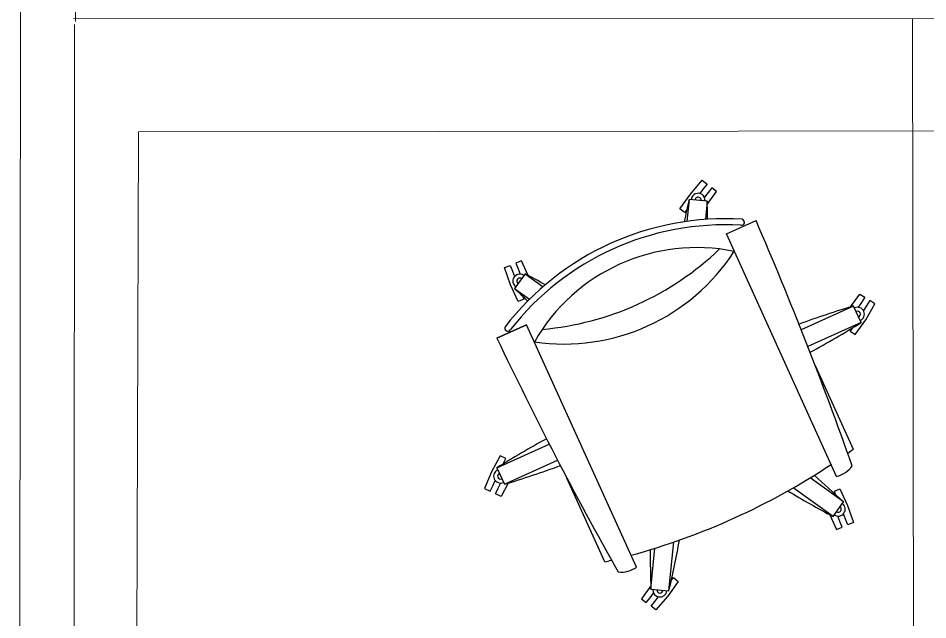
# Model space of a CAD drawing. Header units: inches. Extents: x 164.3 to 247.9, y 15.6 to 56.7.
# Drawn here: x 209.28 to 210.517, y 51.71 to 52.528 of the extents above; entities that cross this region are included whole.
import ezdxf

# ---------------------------------------------------------------- set-up
doc = ezdxf.new("R2010")
doc.units = ezdxf.units.IN
doc.header["$MEASUREMENT"] = 0
doc.layers.get('0').update_dxf_attribs({"lineweight": 0})
doc.layers.add('WALL 1 100', color=250, linetype='Continuous', lineweight=9)
doc.layers.add('провода', color=1, linetype='Continuous', lineweight=5)

msp = doc.modelspace()

# ---------------------------------------------------------------- linework, layer by layer
at = {"color": 7, "linetype": 'ByBlock', "lineweight": -2}
for p, q in [((210.1944, 52.2891), (210.2106, 52.3078)), ((210.212, 52.2962), (210.2071, 52.29)), ((210.2106, 52.3078), (210.2171, 52.3027)), ((210.2171, 52.3027), (210.212, 52.2962)), ((210.2236, 52.2976), (210.2185, 52.2911)), ((210.2301, 52.2925), (210.2236, 52.2976)), ((210.18, 52.269), (210.1944, 52.2891)), ((210.2185, 52.2911), (210.2136, 52.2849)), ((210.2175, 52.2748), (210.2301, 52.2925)), ((210.1927, 52.2819), (210.1898, 52.2519)), ((210.2173, 52.2795), (210.1927, 52.2819)), ((210.2173, 52.2795), (210.2149, 52.2545)), ((210.1865, 52.2639), (210.18, 52.269)), ((210.1895, 52.2677), (210.1865, 52.2639)), ((210.2436, 52.2348), (210.2839, 52.2531)), ((210.3931, 51.905), (210.2436, 52.2348)), ((209.9647, 52.1982), (209.957, 52.1951)), ((209.9737, 52.1785), (209.9647, 52.1982)), ((209.9417, 52.189), (209.9494, 52.1921)), ((209.9497, 52.1656), (209.9417, 52.189)), ((209.9494, 52.1921), (209.9524, 52.1844)), ((209.957, 52.1951), (209.9601, 52.1875)), ((209.9601, 52.1875), (209.963, 52.1801)), ((209.9524, 52.1844), (209.9554, 52.177)), ((209.9696, 52.1807), (209.9552, 52.1606)), ((209.9696, 52.1807), (209.9941, 52.1631)), ((209.9601, 52.1431), (209.9497, 52.1656)), ((209.9552, 52.1606), (209.9756, 52.146)), ((209.9659, 52.1507), (209.9677, 52.1462)), ((210.4121, 52.1355), (210.4248, 52.1531)), ((210.4248, 52.1531), (210.4317, 52.1486)), ((210.4317, 52.1486), (210.4272, 52.1417)), ((209.9677, 52.1462), (209.9601, 52.1431)), ((210.4166, 52.1368), (210.3453, 52.1045)), ((210.4268, 52.1143), (210.4166, 52.1368)), ((210.4272, 52.1417), (210.4229, 52.135)), ((210.4341, 52.1372), (210.4298, 52.1305)), ((210.4331, 52.1182), (210.4455, 52.1396)), ((210.4386, 52.1441), (210.4341, 52.1372)), ((210.4455, 52.1396), (210.4386, 52.1441)), ((209.9716, 52.1114), (209.9312, 52.0931)), ((209.9312, 52.0931), (209.9716, 52.1114)), ((210.1211, 51.7816), (209.9716, 52.1114)), ((210.4268, 52.1143), (210.3544, 52.0815)), ((210.4186, 52.0981), (210.4331, 52.1182)), ((210.4144, 52.1067), (210.4117, 52.1026)), ((210.4117, 52.1026), (210.4186, 52.0981)), ((210.3643, 52.0558), (210.4159, 51.942)), ((209.9312, 51.9167), (210.0025, 51.949)), ((209.9358, 51.9331), (209.9241, 51.9113)), ((209.9433, 51.9295), (209.9358, 51.9331)), ((209.9397, 51.9221), (209.9433, 51.9295)), ((209.9414, 51.8942), (210.0139, 51.9271)), ((209.9312, 51.9167), (209.9414, 51.8942)), ((209.9396, 51.9219), (209.9397, 51.9221)), ((209.9241, 51.9113), (209.9145, 51.8885)), ((210.0783, 51.7889), (210.0266, 51.9027)), ((210.4029, 51.8704), (210.3573, 51.903)), ((209.9145, 51.8885), (209.922, 51.8849)), ((209.922, 51.8849), (209.9255, 51.8923)), ((209.9255, 51.8923), (209.929, 51.8995)), ((209.9294, 51.8814), (209.933, 51.8888)), ((209.933, 51.8888), (209.9364, 51.896)), ((209.9465, 51.8958), (209.9369, 51.8778)), ((210.3885, 51.8503), (210.3341, 51.8893)), ((210.3904, 51.8849), (210.398, 51.8879)), ((210.398, 51.8879), (210.4083, 51.8654)), ((209.9369, 51.8778), (209.9294, 51.8814)), ((210.3921, 51.8804), (210.3904, 51.8849)), ((210.3885, 51.8503), (210.4029, 51.8704)), ((210.4083, 51.8654), (210.4163, 51.842)), ((210.3843, 51.8526), (210.3934, 51.8328)), ((210.398, 51.8435), (210.395, 51.8509)), ((210.4056, 51.8466), (210.4027, 51.854)), ((210.401, 51.8359), (210.398, 51.8435)), ((210.4087, 51.839), (210.4056, 51.8466)), ((210.4163, 51.842), (210.4087, 51.839)), ((210.3934, 51.8328), (210.401, 51.8359)), ((210.1653, 51.7491), (210.1718, 51.8157)), ((210.1407, 51.7515), (210.1462, 51.8073)), ((210.1685, 51.7634), (210.1715, 51.7672)), ((210.1715, 51.7672), (210.178, 51.7621)), ((210.1406, 51.7562), (210.128, 51.7385)), ((210.178, 51.7621), (210.1637, 51.7419)), ((210.1345, 51.7334), (210.1396, 51.7399)), ((210.1396, 51.7399), (210.1445, 51.7462)), ((210.1407, 51.7515), (210.1653, 51.7491)), ((210.146, 51.7348), (210.151, 51.7411)), ((210.1637, 51.7419), (210.1474, 51.7232)), ((210.128, 51.7385), (210.1345, 51.7334)), ((210.1409, 51.7283), (210.146, 51.7348)), ((210.1474, 51.7232), (210.1409, 51.7283))]:
    msp.add_line(p, q, dxfattribs=at)
for centre, radius, start, end in [((210.205, 52.2807), 0.00947, 354.3965, 174.3965), ((210.205, 52.2807), 0.00412, 354.3965, 174.3965), ((211.6304, 51.9487), 1.4758, 166.9487, 168.1646), ((208.7423, 52.232), 1.4758, 0.8811, 1.8442), ((210.2416, 51.8777), 0.3778, 86.4651, 142.3278), ((210.2416, 51.8777), 0.3696, 86.6893, 142.1037), ((210.2638, 52.2507), 0.00418, 257.3236, 75.7074), ((205.3908, 50.1433), 5.3285, 19.4705, 23.3247), ((210.2031, 51.9623), 0.254, 78.3876, 150.4053), ((210.0219, 52.362), 0.277, 261.7786, 327.0143), ((209.958, 52.5028), 0.3993, 275.0353, 313.7576), ((209.9624, 52.1707), 0.00947, 54.3965, 234.3965), ((209.9624, 52.1707), 0.00412, 54.3965, 234.3965), ((209.2732, 50.8795), 1.4758, 60.6283, 61.8442), ((210.9626, 53.239), 1.4758, 226.9487, 227.9118), ((210.8468, 50.7252), 1.4758, 106.9487, 109.9895), ((210.4217, 52.1256), 0.00947, 294.3965, 114.3965), ((210.4217, 52.1256), 0.00412, 294.3965, 114.3965), ((209.6482, 53.368), 1.4758, 298.7215, 301.8442), ((209.9462, 52.1067), 0.00418, 153.0855, 331.4693), ((214.7419, 54.3844), 5.3285, 205.4682, 209.3224), ((210.7099, 50.663), 1.4758, 118.8034, 121.8442), ((209.8664, 52.7047), 0.9401, 305.2138, 305.7705), ((209.9363, 51.9054), 0.00947, 114.3965, 294.3965), ((209.5112, 53.3059), 1.4758, 286.9487, 290.0714), ((209.8664, 52.7047), 0.9401, 285.2562, 303.5367), ((210.3857, 51.9394), 0.0352, 282.2347, 325.4009), ((209.9363, 51.9054), 0.00412, 114.3965, 294.3965), ((209.3954, 50.792), 1.4758, 46.9487, 49.0395), ((211.0849, 53.1515), 1.4758, 239.0968, 241.8442), ((210.3957, 51.8604), 0.00947, 234.3965, 54.3965), ((210.3957, 51.8604), 0.00412, 234.3965, 54.3965), ((208.7276, 52.0824), 1.4758, 346.9487, 349.6961), ((211.6157, 51.799), 1.4758, 179.7534, 181.8442), ((209.8664, 52.7047), 0.9401, 283.0224, 283.5791), ((210.1002, 51.8099), 0.0352, 263.392, 306.5582), ((210.153, 51.7503), 0.00947, 174.3965, 354.3965), ((210.153, 51.7503), 0.00412, 174.3965, 354.3965)]:
    msp.add_arc(centre, radius, start, end, dxfattribs=at)
at = {"layer": 'WALL 1 100', "color": 0}
for p, q in [((209.2861, 56.6519), (209.28, 48.4314)), ((209.4435, 52.3736), (209.4312, 48.5578))]:
    msp.add_line(p, q, dxfattribs=at)
msp.add_lwpolyline([(209.4435, 52.3736), (222.9019, 52.3886)], dxfattribs=at)
at = {"layer": 'провода', "color": 1}
for p, q in [((209.3581, 52.5239), (209.3626, 56.5571)), ((209.3542, 48.5002), (209.3564, 52.5198)), ((209.3553, 52.5279), (221.764, 52.5255)), ((210.4966, 52.527), (210.4985, 51.3293))]:
    msp.add_line(p, q, dxfattribs=at)

doc.saveas('drawing.dxf')
